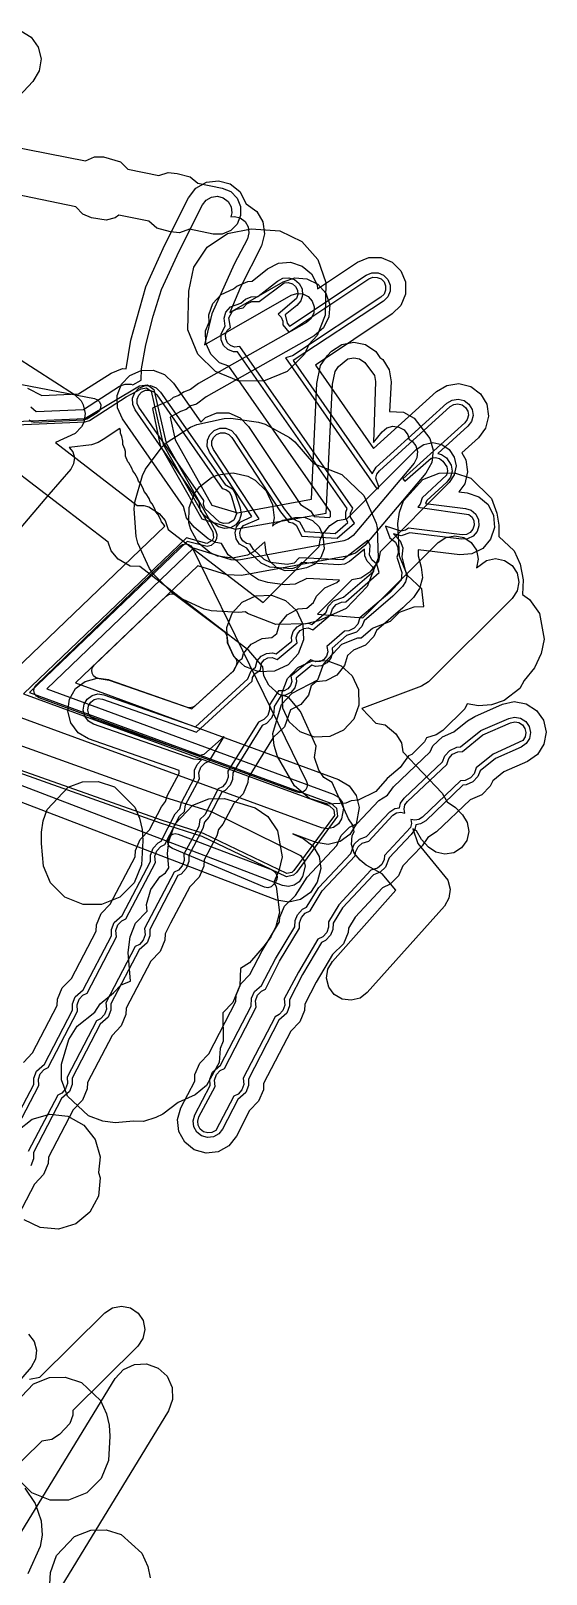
# Model space of a CAD drawing. Header units: metres. Extents: x -2677 to -840, y 169 to 1487.
# Drawn here: x -1723.5 to -1690.5, y 1201.2 to 1300.2 of the extents above; entities that cross this region are included whole.
import ezdxf

# ---------------------------------------------------------------- set-up
doc = ezdxf.new("R2010")
doc.units = ezdxf.units.M
for name, color, linetype in [('AI_GREENING_ALLOWED_ZONE', 4, 'Continuous'), ('AI_GREENING_EXCLUSIONS', 1, 'Continuous'), ('AI_GREENING_LAWN', 82, 'Continuous')]:
    doc.layers.add(name, color=color, linetype=linetype)

msp = doc.modelspace()

# ---------------------------------------------------------------- linework, layer by layer
at = {"layer": 'AI_GREENING_ALLOWED_ZONE'}
msp.add_lwpolyline([(-1719.166, 1258.613), (-1719.342, 1258.673), (-1719.484, 1258.792), (-1719.572, 1258.955), (-1719.595, 1259.139), (-1719.55, 1259.318), (-1719.442, 1259.469), (-1714.817, 1263.899), (-1714.671, 1263.997), (-1714.5, 1264.037), (-1714.326, 1264.017), (-1714.17, 1263.938), (-1711.107, 1261.629), (-1710.965, 1261.462), (-1710.909, 1261.25), (-1710.897, 1260.957), (-1710.874, 1260.863), (-1710.506, 1260.071), (-1710.45, 1259.993), (-1710.443, 1259.987), (-1710.318, 1259.805), (-1710.284, 1259.587), (-1710.347, 1259.375), (-1710.461, 1259.173), (-1710.559, 1259.049), (-1712.955, 1256.859), (-1713.107, 1256.764), (-1713.282, 1256.728), (-1713.458, 1256.756), (-1718.456, 1258.508), (-1718.503, 1258.519), (-1719.166, 1258.613)], close=True, dxfattribs=at)
at = {"layer": 'AI_GREENING_EXCLUSIONS'}
for points in [[(-1724.14, 1300.154), (-1723.476, 1299.744), (-1723.02, 1299.11), (-1722.841, 1298.351), (-1722.967, 1297.581), (-1723.378, 1296.917), (-1731.905, 1287.773)], [(-1724.879, 1292.789), (-1720.002, 1291.817), (-1719.423, 1292.078), (-1718.838, 1292.078), (-1717.746, 1291.761), (-1717.282, 1291.274), (-1715.3, 1290.879), (-1714.696, 1291.078), (-1714.114, 1291.015), (-1713.288, 1290.802), (-1712.797, 1290.38), (-1711.224, 1290.066), (-1710.683, 1289.842), (-1710.269, 1289.428), (-1710.046, 1288.887), (-1710.046, 1288.302), (-1710.27, 1287.761), (-1710.684, 1287.347), (-1711.225, 1287.124), (-1711.81, 1287.124), (-1713.331, 1287.427), (-1713.966, 1287.203), (-1714.548, 1287.266), (-1715.424, 1287.489), (-1715.934, 1287.946), (-1717.867, 1288.332), (-1718.099, 1288.16), (-1718.667, 1288.02), (-1719.618, 1288.165), (-1720.159, 1288.389), (-1720.603, 1288.877), (-1730.617, 1290.936)], [(-1723.706, 1277.239), (-1722.802, 1276.76), (-1720.434, 1276.866), (-1718.352, 1278.202), (-1717.626, 1278.487), (-1717.395, 1278.482), (-1717.079, 1280.313), (-1716.118, 1283.742), (-1714.9, 1286.42), (-1713.397, 1289.439), (-1712.919, 1290.056), (-1712.242, 1290.444), (-1711.468, 1290.542), (-1710.715, 1290.337), (-1710.098, 1289.86), (-1709.696, 1289.07), (-1709.007, 1288.576), (-1708.617, 1287.9), (-1708.515, 1287.126), (-1708.717, 1286.372), (-1710.066, 1283.709), (-1710.732, 1282.097), (-1707.315, 1284.059), (-1706.575, 1284.308), (-1705.796, 1284.255), (-1705.097, 1283.908), (-1704.584, 1283.32), (-1704.335, 1282.581), (-1704.388, 1281.802), (-1704.735, 1281.103), (-1705.323, 1280.59), (-1712.248, 1276.672), (-1712.875, 1276.219), (-1713.236, 1276.095), (-1713.539, 1275.87), (-1713.9, 1275.747), (-1714.567, 1275.375), (-1714.255, 1273.912), (-1711.885, 1269.726), (-1710.254, 1269.237), (-1705.494, 1270.116), (-1705.153, 1277.542), (-1704.917, 1278.686), (-1704.482, 1279.333), (-1704.211, 1279.603), (-1703.561, 1280.034), (-1702.796, 1280.185), (-1702.031, 1280.03), (-1701.383, 1279.595), (-1701.127, 1279.209), (-1700.93, 1279.068), (-1700.519, 1278.404), (-1700.393, 1277.634), (-1700.506, 1275.749), (-1699.6, 1275.697), (-1698.918, 1275.318), (-1697.919, 1273.999), (-1697.702, 1273.249), (-1697.788, 1272.473), (-1698.164, 1271.79), (-1702.075, 1267.143), (-1702.684, 1266.656), (-1703.242, 1266.464), (-1709.991, 1265.218), (-1710.938, 1265.272), (-1712.792, 1265.838), (-1720.632, 1258.329), (-1703.762, 1252.142), (-1703.096, 1251.736), (-1702.636, 1251.105), (-1702.453, 1250.347), (-1702.63, 1249.277), (-1703.037, 1248.611), (-1703.667, 1248.151), (-1704.426, 1247.968), (-1705.197, 1248.088), (-1706.706, 1248.642), (-1706.035, 1248.343), (-1705.412, 1247.873), (-1705.017, 1247.2), (-1704.909, 1246.427), (-1705.146, 1245.547), (-1705.562, 1244.887), (-1706.199, 1244.436), (-1706.96, 1244.264), (-1707.729, 1244.395), (-1727.422, 1251.944)], [(-1723.499, 1276.036), (-1723.147, 1275.744), (-1720.121, 1275.878), (-1717.812, 1277.36), (-1717.449, 1277.502), (-1717.059, 1277.495), (-1716.959, 1277.454), (-1716.421, 1277.74), (-1716.398, 1278.476), (-1716.12, 1280.017), (-1715.658, 1281.864), (-1715.117, 1283.565), (-1713.979, 1286.027), (-1712.502, 1288.993), (-1712.263, 1289.302), (-1711.924, 1289.495), (-1711.537, 1289.545), (-1711.161, 1289.442), (-1710.852, 1289.204), (-1710.658, 1288.865), (-1710.609, 1288.478), (-1710.678, 1288.225), (-1710.445, 1288.256), (-1710.068, 1288.154), (-1709.759, 1287.917), (-1709.564, 1287.579), (-1709.513, 1287.192), (-1709.614, 1286.815), (-1710.472, 1285.191), (-1711.898, 1281.995), (-1712.361, 1280.009), (-1706.817, 1283.192), (-1706.447, 1283.316), (-1706.058, 1283.29), (-1705.708, 1283.116), (-1705.452, 1282.822), (-1705.327, 1282.453), (-1705.354, 1282.063), (-1705.527, 1281.714), (-1705.821, 1281.457), (-1712.746, 1277.539), (-1713.259, 1277.149), (-1713.718, 1276.987), (-1714.003, 1276.756), (-1714.382, 1276.638), (-1714.587, 1276.452), (-1715.575, 1276.018), (-1715.708, 1275.927), (-1715.201, 1273.555), (-1712.536, 1268.845), (-1710.388, 1268.196), (-1704.567, 1269.227), (-1704.154, 1277.492), (-1703.995, 1278.3), (-1703.777, 1278.624), (-1703.181, 1279.109), (-1702.798, 1279.185), (-1702.416, 1279.107), (-1702.092, 1278.89), (-1701.455, 1278.053), (-1701.392, 1277.668), (-1701.526, 1273.751), (-1700.974, 1274.439), (-1700.668, 1274.682), (-1700.293, 1274.789), (-1699.905, 1274.745), (-1699.564, 1274.556), (-1699.322, 1274.25), (-1699.234, 1273.944), (-1699.05, 1273.843), (-1698.807, 1273.538), (-1698.698, 1273.163), (-1698.741, 1272.776), (-1698.929, 1272.434), (-1702.84, 1267.787), (-1703.145, 1267.543), (-1703.424, 1267.448), (-1710.172, 1266.202), (-1710.646, 1266.229), (-1713.061, 1266.966), (-1722.482, 1257.942), (-1704.107, 1251.204), (-1703.774, 1251), (-1703.544, 1250.685), (-1703.452, 1250.306), (-1703.569, 1249.622), (-1703.772, 1249.289), (-1704.088, 1249.059), (-1704.467, 1248.967), (-1704.852, 1249.027), (-1725.231, 1256.5)], [(-1723.969, 1233.991), (-1723.383, 1234.603), (-1721.803, 1237.632), (-1721.784, 1238.038), (-1721.482, 1238.761), (-1720.896, 1239.373), (-1719.316, 1242.401), (-1719.296, 1242.808), (-1718.994, 1243.53), (-1718.408, 1244.142), (-1716.815, 1247.172), (-1716.796, 1247.57), (-1716.494, 1248.292), (-1715.898, 1248.913), (-1715.121, 1250.388), (-1714.854, 1250.718), (-1714.733, 1251.125), (-1713.994, 1252.527), (-1713.994, 1252.706), (-1719.802, 1254.741), (-1720.474, 1255.138), (-1720.943, 1255.761), (-1721.137, 1256.517), (-1721.028, 1257.29), (-1720.631, 1257.962), (-1720.007, 1258.431), (-1719.252, 1258.625), (-1718.479, 1258.516), (-1713.176, 1256.657), (-1710.5, 1259.103), (-1710.132, 1259.759), (-1709.955, 1259.897), (-1709.859, 1260.212), (-1709.363, 1260.815), (-1708.674, 1261.182), (-1708.051, 1261.242), (-1707.732, 1261.504), (-1707.549, 1262.102), (-1707.053, 1262.705), (-1706.364, 1263.072), (-1705.795, 1263.127), (-1705.366, 1263.496), (-1705.181, 1263.889), (-1704.641, 1264.429), (-1703.889, 1264.764), (-1703.715, 1264.914), (-1705.804, 1265.026), (-1706.56, 1264.659), (-1707.235, 1264.63), (-1708.306, 1264.766), (-1708.902, 1264.938), (-1709.416, 1265.285), (-1710.246, 1266.121), (-1710.85, 1266.553), (-1711.271, 1267.269), (-1711.632, 1267.33), (-1712.119, 1267.564), (-1713.025, 1268.315), (-1713.509, 1268.928), (-1713.714, 1269.651), (-1717.629, 1275.265), (-1717.945, 1275.978), (-1717.963, 1276.758), (-1717.681, 1277.486), (-1717.143, 1278.051), (-1716.429, 1278.366), (-1715.649, 1278.385), (-1714.921, 1278.103), (-1714.356, 1277.564), (-1712.6, 1275.065), (-1712.301, 1275.359), (-1711.578, 1275.652), (-1710.798, 1275.646), (-1710.079, 1275.342), (-1709.532, 1274.785), (-1706.201, 1269.78), (-1705.572, 1269.368), (-1705.323, 1269.003), (-1704.351, 1268.942), (-1704.28, 1269), (-1704.286, 1269.299), (-1710.813, 1278.64), (-1711.396, 1278.868), (-1711.959, 1279.408), (-1712.273, 1280.123), (-1712.289, 1280.903), (-1712.066, 1281.475), (-1712.088, 1281.934), (-1711.825, 1282.669), (-1711.301, 1283.247), (-1710.497, 1283.605), (-1710.301, 1283.775), (-1709.579, 1284.077), (-1709.312, 1284.097), (-1708.314, 1284.889), (-1707.62, 1285.245), (-1706.842, 1285.309), (-1706.099, 1285.07), (-1705.504, 1284.565), (-1705.148, 1283.871), (-1705.126, 1283.604), (-1702.543, 1285.324), (-1701.822, 1285.621), (-1701.042, 1285.62), (-1700.321, 1285.32), (-1699.77, 1284.767), (-1699.473, 1284.046), (-1699.474, 1283.265), (-1699.774, 1282.545), (-1700.327, 1281.994), (-1705.25, 1278.716), (-1701.522, 1273.359), (-1697.49, 1277.013), (-1696.821, 1277.415), (-1696.049, 1277.529), (-1695.292, 1277.34), (-1694.665, 1276.875), (-1694.264, 1276.206), (-1694.149, 1275.434), (-1694.339, 1274.677), (-1694.803, 1274.05), (-1695.874, 1273.079), (-1695.606, 1272.633), (-1695.491, 1271.861), (-1695.68, 1271.104), (-1696.064, 1270.585), (-1695.518, 1270.518), (-1694.776, 1270.274), (-1694.185, 1269.765), (-1693.833, 1269.069), (-1693.774, 1268.291), (-1694.018, 1267.549), (-1694.527, 1266.958), (-1695.224, 1266.606), (-1696.002, 1266.547), (-1698.667, 1266.872), (-1698.667, 1266.48), (-1698.465, 1265.763), (-1698.396, 1265.069), (-1698.569, 1264.394), (-1698.963, 1263.819), (-1699.637, 1263.143), (-1701.326, 1261.692), (-1701.511, 1261.299), (-1702.051, 1260.759), (-1702.803, 1260.424), (-1703.192, 1260.09), (-1703.391, 1259.438), (-1703.887, 1258.835), (-1704.576, 1258.468), (-1705.199, 1258.408), (-1705.518, 1258.146), (-1705.701, 1257.548), (-1706.197, 1256.945), (-1706.85, 1256.597), (-1707.235, 1255.52), (-1707.961, 1254.825), (-1709.574, 1252.251), (-1709.593, 1251.939), (-1709.895, 1251.216), (-1710.491, 1250.596), (-1711.194, 1249.261), (-1711.461, 1248.931), (-1711.582, 1248.524), (-1712.395, 1246.982), (-1712.414, 1246.584), (-1712.716, 1245.861), (-1713.312, 1245.241), (-1714.539, 1242.911), (-1714.895, 1242.228), (-1714.915, 1241.821), (-1715.217, 1241.099), (-1715.803, 1240.487), (-1717.383, 1237.459), (-1717.402, 1237.052), (-1717.704, 1236.33), (-1718.29, 1235.718), (-1719.87, 1232.689), (-1719.89, 1232.283), (-1720.192, 1231.561), (-1720.778, 1230.949), (-1722.357, 1227.92), (-1722.377, 1227.514), (-1722.679, 1226.792), (-1723.265, 1226.18), (-1724.845, 1223.151)], [(-1725.114, 1229.113), (-1723.31, 1232.578), (-1723.311, 1232.974), (-1723.14, 1233.432), (-1722.627, 1233.882), (-1720.823, 1237.347), (-1720.823, 1237.743), (-1720.652, 1238.202), (-1720.139, 1238.651), (-1718.336, 1242.116), (-1718.336, 1242.512), (-1718.165, 1242.971), (-1717.652, 1243.42), (-1715.835, 1246.884), (-1715.835, 1247.275), (-1715.664, 1247.733), (-1715.341, 1248.083), (-1715.147, 1248.184), (-1714.236, 1249.922), (-1713.955, 1250.245), (-1713.848, 1250.659), (-1713.014, 1252.239), (-1712.995, 1252.727), (-1712.843, 1253.088), (-1712.557, 1253.401), (-1713.04, 1253.431), (-1719.471, 1255.684), (-1719.807, 1255.883), (-1720.042, 1256.195), (-1720.139, 1256.573), (-1720.084, 1256.959), (-1719.886, 1257.295), (-1719.574, 1257.529), (-1719.196, 1257.627), (-1718.81, 1257.572), (-1712.942, 1255.516), (-1709.586, 1258.584), (-1709.372, 1259.108), (-1709.088, 1259.331), (-1708.978, 1259.74), (-1708.73, 1260.041), (-1708.385, 1260.224), (-1707.997, 1260.262), (-1707.759, 1260.189), (-1706.758, 1261.009), (-1706.782, 1261.256), (-1706.668, 1261.63), (-1706.42, 1261.931), (-1706.075, 1262.114), (-1705.687, 1262.152), (-1705.472, 1262.086), (-1704.561, 1262.867), (-1704.405, 1263.25), (-1704.082, 1263.6), (-1703.442, 1263.824), (-1701.51, 1265.507), (-1701.581, 1265.76), (-1701.937, 1266.131), (-1702.088, 1266.492), (-1702.108, 1266.899), (-1703.066, 1266.12), (-1703.392, 1265.944), (-1703.76, 1265.898), (-1706.153, 1266.05), (-1706.459, 1265.763), (-1706.772, 1265.637), (-1708.18, 1265.758), (-1708.735, 1266.018), (-1709.432, 1266.666), (-1709.652, 1266.975), (-1710.121, 1267.237), (-1710.327, 1267.568), (-1710.39, 1267.953), (-1710.302, 1268.333), (-1710.075, 1268.651), (-1709.329, 1269.013), (-1712.039, 1273.138), (-1712.185, 1273.5), (-1712.182, 1273.89), (-1712.03, 1274.249), (-1711.752, 1274.523), (-1711.391, 1274.669), (-1711.001, 1274.666), (-1710.641, 1274.514), (-1710.367, 1274.236), (-1707.249, 1269.489), (-1706.78, 1268.902), (-1706.272, 1268.654), (-1705.927, 1268.04), (-1703.987, 1267.916), (-1703.174, 1268.61), (-1703.296, 1268.888), (-1703.304, 1269.278), (-1703.214, 1269.51), (-1710.245, 1279.574), (-1710.495, 1279.569), (-1710.858, 1279.711), (-1711.14, 1279.981), (-1711.296, 1280.338), (-1711.304, 1280.728), (-1711.037, 1281.223), (-1711.106, 1281.728), (-1710.997, 1282.102), (-1710.705, 1282.443), (-1710.029, 1282.685), (-1709.742, 1282.946), (-1709.381, 1283.097), (-1708.938, 1283.117), (-1707.693, 1284.105), (-1707.345, 1284.284), (-1706.957, 1284.315), (-1706.585, 1284.196), (-1706.288, 1283.944), (-1706.109, 1283.597), (-1706.077, 1283.208), (-1706.197, 1282.836), (-1706.449, 1282.539), (-1707.191, 1281.95), (-1707.054, 1281.402), (-1706.904, 1281.219), (-1701.989, 1284.491), (-1701.629, 1284.64), (-1701.238, 1284.639), (-1700.878, 1284.489), (-1700.603, 1284.213), (-1700.454, 1283.852), (-1700.455, 1283.462), (-1700.604, 1283.102), (-1700.881, 1282.826), (-1706.668, 1279.004), (-1701.616, 1271.743), (-1701.349, 1272.165), (-1696.818, 1276.273), (-1696.484, 1276.473), (-1696.098, 1276.53), (-1695.719, 1276.436), (-1695.406, 1276.203), (-1695.205, 1275.869), (-1695.148, 1275.483), (-1695.243, 1275.104), (-1695.475, 1274.791), (-1697.4, 1273.046), (-1697.17, 1272.989), (-1696.856, 1272.757), (-1696.547, 1272.295), (-1696.49, 1271.909), (-1696.584, 1271.531), (-1696.816, 1271.217), (-1698.117, 1270.037), (-1698.189, 1269.836), (-1695.639, 1269.525), (-1695.268, 1269.403), (-1694.972, 1269.149), (-1694.796, 1268.801), (-1694.767, 1268.412), (-1694.889, 1268.041), (-1695.143, 1267.745), (-1695.492, 1267.569), (-1695.881, 1267.54), (-1699.208, 1267.946), (-1699.744, 1267.767), (-1700.239, 1267.889), (-1699.818, 1267.444), (-1699.647, 1266.985), (-1699.701, 1266.412), (-1699.393, 1265.145), (-1699.479, 1264.807), (-1699.677, 1264.519), (-1700.289, 1263.901), (-1702.131, 1262.321), (-1702.286, 1261.938), (-1702.61, 1261.588), (-1703.25, 1261.364), (-1704.185, 1260.556), (-1704.158, 1260.284), (-1704.272, 1259.91), (-1704.52, 1259.609), (-1704.865, 1259.426), (-1705.253, 1259.388), (-1705.491, 1259.461), (-1706.492, 1258.641), (-1706.468, 1258.394), (-1706.582, 1258.02), (-1706.83, 1257.719), (-1707.175, 1257.536), (-1707.46, 1257.508), (-1707.893, 1256.824), (-1707.913, 1256.441), (-1708.064, 1256.079), (-1708.388, 1255.73), (-1708.665, 1255.593), (-1710.554, 1252.57), (-1710.573, 1252.137), (-1710.724, 1251.775), (-1711.048, 1251.426), (-1711.242, 1251.324), (-1712.079, 1249.727), (-1712.36, 1249.405), (-1712.467, 1248.99), (-1713.375, 1247.269), (-1713.375, 1246.879), (-1713.545, 1246.42), (-1713.869, 1246.071), (-1714.063, 1245.969), (-1715.876, 1242.513), (-1715.875, 1242.117), (-1716.046, 1241.658), (-1716.559, 1241.209), (-1718.363, 1237.744), (-1718.363, 1237.347), (-1718.533, 1236.889), (-1719.047, 1236.44), (-1720.85, 1232.975), (-1720.85, 1232.578), (-1721.021, 1232.12), (-1721.534, 1231.671), (-1723.338, 1228.205), (-1723.337, 1227.809), (-1723.508, 1227.351)], [(-1724.871, 1228.895), (-1722.985, 1232.513), (-1723.016, 1232.915), (-1722.891, 1233.265), (-1722.648, 1233.533), (-1722.383, 1233.664), (-1720.498, 1237.282), (-1720.529, 1237.684), (-1720.404, 1238.034), (-1720.161, 1238.302), (-1719.896, 1238.434), (-1718.011, 1242.051), (-1718.042, 1242.453), (-1717.916, 1242.803), (-1717.674, 1243.072), (-1717.409, 1243.203), (-1715.511, 1246.817), (-1715.541, 1247.215), (-1715.416, 1247.565), (-1715.173, 1247.834), (-1714.904, 1247.967), (-1713.971, 1249.782), (-1713.642, 1250.08), (-1713.583, 1250.519), (-1712.69, 1252.172), (-1712.72, 1252.57), (-1712.595, 1252.92), (-1712.352, 1253.189), (-1712.051, 1253.335), (-1711.105, 1254.892), (-1712.406, 1253.744), (-1712.67, 1253.675), (-1712.941, 1253.714), (-1719.372, 1255.968), (-1719.607, 1256.106), (-1719.771, 1256.325), (-1719.839, 1256.589), (-1719.801, 1256.86), (-1719.662, 1257.095), (-1719.444, 1257.259), (-1719.179, 1257.327), (-1718.909, 1257.289), (-1712.872, 1255.173), (-1709.307, 1258.432), (-1709.278, 1258.675), (-1709.145, 1258.913), (-1708.776, 1259.16), (-1708.713, 1259.598), (-1708.54, 1259.809), (-1708.299, 1259.937), (-1708.027, 1259.964), (-1707.712, 1259.84), (-1706.424, 1260.894), (-1706.483, 1261.227), (-1706.403, 1261.488), (-1706.23, 1261.699), (-1705.989, 1261.827), (-1705.717, 1261.854), (-1705.415, 1261.74), (-1704.282, 1262.687), (-1704.157, 1263.083), (-1703.914, 1263.351), (-1703.582, 1263.51), (-1703.298, 1263.53), (-1701.174, 1265.421), (-1701.311, 1265.954), (-1701.635, 1266.219), (-1701.794, 1266.552), (-1701.747, 1267.137), (-1701.897, 1267.458), (-1703.484, 1266.229), (-1706.289, 1266.359), (-1706.616, 1266.018), (-1707.071, 1265.92), (-1708.142, 1266.056), (-1708.531, 1266.237), (-1709.228, 1266.885), (-1709.441, 1267.228), (-1709.68, 1267.283), (-1709.902, 1267.442), (-1710.046, 1267.674), (-1710.091, 1267.944), (-1710.029, 1268.21), (-1709.87, 1268.432), (-1708.864, 1268.852), (-1711.788, 1273.303), (-1711.891, 1273.556), (-1711.889, 1273.829), (-1711.782, 1274.081), (-1711.588, 1274.272), (-1711.334, 1274.375), (-1711.061, 1274.373), (-1710.81, 1274.266), (-1710.618, 1274.072), (-1707.492, 1269.313), (-1706.95, 1268.635), (-1706.71, 1268.589), (-1706.482, 1268.44), (-1706.131, 1267.752), (-1703.86, 1267.608), (-1702.752, 1268.567), (-1703.003, 1268.953), (-1703.009, 1269.226), (-1702.862, 1269.53), (-1710.106, 1279.898), (-1710.442, 1279.864), (-1710.697, 1279.964), (-1710.894, 1280.153), (-1711.003, 1280.403), (-1711.009, 1280.676), (-1710.91, 1280.93), (-1710.706, 1281.138), (-1710.802, 1281.743), (-1710.56, 1282.176), (-1710.32, 1282.308), (-1709.881, 1282.398), (-1709.654, 1282.644), (-1709.322, 1282.803), (-1708.851, 1282.803), (-1707.263, 1283.995), (-1706.991, 1284.017), (-1706.731, 1283.934), (-1706.523, 1283.757), (-1706.398, 1283.514), (-1706.376, 1283.242), (-1706.459, 1282.982), (-1707.631, 1281.984), (-1707.445, 1281.79), (-1707.346, 1281.535), (-1707.351, 1281.291), (-1706.963, 1280.819), (-1701.823, 1284.241), (-1701.57, 1284.346), (-1701.297, 1284.345), (-1701.045, 1284.24), (-1700.852, 1284.047), (-1700.748, 1283.794), (-1700.749, 1283.521), (-1700.854, 1283.269), (-1701.047, 1283.076), (-1706.714, 1279.303), (-1707.163, 1279.19), (-1701.313, 1270.782), (-1701.21, 1270.81), (-1701.19, 1270.905), (-1701.377, 1271.458), (-1701.311, 1271.723), (-1701.148, 1271.943), (-1696.617, 1276.05), (-1696.383, 1276.191), (-1696.112, 1276.231), (-1695.847, 1276.164), (-1695.628, 1276.002), (-1695.488, 1275.767), (-1695.447, 1275.497), (-1695.514, 1275.232), (-1695.677, 1275.013), (-1699.644, 1271.416), (-1699.518, 1271.277), (-1697.833, 1272.742), (-1697.563, 1272.783), (-1697.297, 1272.717), (-1697.078, 1272.555), (-1696.83, 1272.194), (-1696.789, 1271.924), (-1696.855, 1271.659), (-1698.403, 1270.209), (-1698.528, 1269.788), (-1698.694, 1269.596), (-1695.416, 1269.142), (-1695.208, 1268.964), (-1695.085, 1268.72), (-1695.065, 1268.448), (-1695.15, 1268.189), (-1695.328, 1267.981), (-1695.572, 1267.858), (-1695.844, 1267.838), (-1699.274, 1268.256), (-1699.477, 1268.12), (-1699.745, 1268.067), (-1700.758, 1268.384), (-1700.484, 1267.638), (-1700.121, 1267.356), (-1699.961, 1267.023), (-1699.942, 1266.649), (-1700.025, 1266.399), (-1699.716, 1265.41), (-1699.753, 1264.931), (-1700.484, 1264.129), (-1702.41, 1262.501), (-1702.535, 1262.105), (-1702.778, 1261.837), (-1703.11, 1261.677), (-1703.393, 1261.658), (-1704.523, 1260.66), (-1704.457, 1260.313), (-1704.537, 1260.052), (-1704.71, 1259.841), (-1704.951, 1259.713), (-1705.223, 1259.686), (-1705.538, 1259.81), (-1706.826, 1258.756), (-1706.767, 1258.423), (-1706.847, 1258.162), (-1707.02, 1257.951), (-1707.261, 1257.823), (-1707.616, 1257.822), (-1708.199, 1256.929), (-1708.188, 1256.597), (-1708.313, 1256.247), (-1708.556, 1255.979), (-1708.895, 1255.818), (-1710.866, 1252.662), (-1710.848, 1252.293), (-1710.973, 1251.943), (-1711.216, 1251.675), (-1711.485, 1251.542), (-1712.344, 1249.867), (-1712.673, 1249.569), (-1712.732, 1249.13), (-1713.699, 1247.337), (-1713.669, 1246.938), (-1713.794, 1246.588), (-1714.037, 1246.319), (-1714.306, 1246.187), (-1716.201, 1242.578), (-1716.169, 1242.176), (-1716.295, 1241.826), (-1716.538, 1241.557), (-1716.802, 1241.426), (-1718.688, 1237.809), (-1718.657, 1237.407), (-1718.782, 1237.057), (-1719.025, 1236.788), (-1719.29, 1236.657), (-1721.175, 1233.04), (-1721.144, 1232.638), (-1721.27, 1232.288), (-1721.512, 1232.019), (-1721.777, 1231.888), (-1723.663, 1228.27)], [(-1727.023, 1280.889), (-1720.695, 1276.828), (-1720.273, 1276.421), (-1720.133, 1276.173), (-1720.005, 1275.602), (-1720.106, 1275.025), (-1720.243, 1274.755), (-1720.649, 1274.334), (-1721.919, 1273.741), (-1716.686, 1269.713), (-1716.25, 1269.71), (-1715.933, 1269.62), (-1715.261, 1269.198), (-1714.876, 1268.757), (-1714.691, 1268.177), (-1708.603, 1263.49), (-1705.014, 1267.081), (-1704.955, 1267.513), (-1704.825, 1267.816), (-1704.32, 1268.427), (-1703.834, 1268.752), (-1703.234, 1268.862), (-1698.792, 1273.305), (-1698.305, 1273.63), (-1697.731, 1273.745), (-1697.157, 1273.63), (-1696.67, 1273.305), (-1696.345, 1272.819), (-1696.231, 1272.245), (-1696.345, 1271.671), (-1696.67, 1271.184), (-1701.106, 1266.747), (-1701.213, 1266.139), (-1701.757, 1265.433), (-1702.334, 1265.058), (-1702.909, 1264.943), (-1705.115, 1262.736), (-1702.203, 1262.505), (-1697.376, 1267.333), (-1696.889, 1267.659), (-1696.315, 1267.773), (-1695.741, 1267.659), (-1695.255, 1267.334), (-1694.929, 1266.847), (-1694.815, 1266.273), (-1694.929, 1265.702), (-1694.277, 1266.19), (-1693.703, 1266.303), (-1693.129, 1266.188), (-1692.643, 1265.862), (-1692.319, 1265.375), (-1692.205, 1264.8), (-1692.321, 1264.227), (-1692.647, 1263.741), (-1698.006, 1258.403), (-1698.456, 1258.115), (-1702.273, 1256.693), (-1701.388, 1255.756), (-1700.784, 1255.631), (-1700.094, 1255.067), (-1699.735, 1254.48), (-1699.637, 1253.901), (-1697.132, 1251.248), (-1696.811, 1250.695), (-1696.278, 1250.344), (-1695.826, 1249.865), (-1695.515, 1249.369), (-1695.418, 1248.792), (-1695.548, 1248.222), (-1695.887, 1247.745), (-1696.383, 1247.433), (-1696.96, 1247.336), (-1697.531, 1247.466), (-1698.008, 1247.805), (-1698.459, 1248.284), (-1698.78, 1248.836), (-1699.015, 1248.976), (-1698.692, 1248.021), (-1696.754, 1245.667), (-1696.607, 1245.1), (-1696.688, 1244.521), (-1696.985, 1244.016), (-1701.926, 1238.471), (-1702.393, 1238.119), (-1702.96, 1237.972), (-1703.54, 1238.053), (-1704.044, 1238.35), (-1704.397, 1238.817), (-1704.544, 1239.383), (-1704.463, 1239.963), (-1704.166, 1240.468), (-1700.093, 1245.037), (-1700.978, 1246.078), (-1701.991, 1246.635), (-1702.388, 1246.955), (-1702.763, 1247.404), (-1702.938, 1247.963), (-1702.885, 1248.544), (-1702.763, 1248.779), (-1702.86, 1249.21), (-1703.137, 1249.603), (-1704.176, 1251.942), (-1704.704, 1252.261), (-1705.042, 1252.739), (-1705.302, 1253.544), (-1705.211, 1254.273), (-1706.201, 1256.503), (-1706.983, 1257.424), (-1707.58, 1257.58), (-1708.239, 1258.18), (-1708.566, 1258.785), (-1708.633, 1259.368), (-1709.515, 1260.406), (-1716.514, 1265.794), (-1717.13, 1265.822), (-1717.9, 1266.271), (-1718.347, 1266.794), (-1718.535, 1267.35), (-1724.772, 1272.151)], [(-1761.246, 1273.29), (-1720.021, 1275.082), (-1719.743, 1275.17), (-1717.38, 1276.687), (-1716.433, 1277.203), (-1716.072, 1277.249), (-1715.776, 1277.039), (-1715.012, 1273.626), (-1711.832, 1268.016), (-1711.786, 1267.632), (-1711.877, 1267.457), (-1712.216, 1267.272), (-1713.524, 1267.63), (-1723.962, 1257.633), (-1704.342, 1250.438), (-1704.069, 1250.197), (-1704.032, 1249.835), (-1706.635, 1246.294), (-1706.76, 1246.176), (-1707.09, 1246.096), (-1712.434, 1248.662), (-1715.122, 1249.528), (-1724.182, 1252.742)], [(-1761.241, 1273.49), (-1720.037, 1275.282), (-1716.528, 1277.379), (-1716.024, 1277.443), (-1715.609, 1277.149), (-1714.822, 1273.698), (-1711.658, 1268.115), (-1711.572, 1267.852), (-1711.594, 1267.577), (-1711.72, 1267.332), (-1711.932, 1267.154), (-1712.196, 1267.073), (-1713.47, 1267.405), (-1723.592, 1257.71), (-1704.273, 1250.625), (-1703.892, 1250.288), (-1703.839, 1249.782), (-1706.475, 1246.174), (-1706.65, 1246.009), (-1707.111, 1245.897), (-1712.509, 1248.476), (-1715.189, 1249.339), (-1724.243, 1252.552)], [(-1725.578, 1258.161), (-1714.914, 1268.376), (-1714.992, 1268.514), (-1715.117, 1268.66), (-1715.176, 1268.84), (-1715.36, 1269.164), (-1715.487, 1269.313), (-1715.547, 1269.496), (-1715.727, 1269.814), (-1715.856, 1269.965), (-1715.918, 1270.152), (-1716.094, 1270.464), (-1716.226, 1270.618), (-1716.289, 1270.808), (-1716.462, 1271.113), (-1716.596, 1271.27), (-1716.66, 1271.464), (-1716.829, 1271.763), (-1716.966, 1271.923), (-1717.025, 1272.108), (-1717.22, 1272.454), (-1717.283, 1272.518), (-1717.434, 1272.88), (-1717.438, 1273.174), (-1717.475, 1273.331), (-1717.594, 1273.612), (-1717.597, 1273.847), (-1717.665, 1274.135), (-1717.754, 1274.345), (-1717.757, 1274.52), (-1717.786, 1274.644), (-1718.868, 1273.952), (-1719.174, 1273.754), (-1719.599, 1273.602), (-1721.038, 1273.435), (-1720.816, 1273.155), (-1720.709, 1272.779), (-1720.754, 1272.392), (-1720.944, 1272.051), (-1722.343, 1270.412), (-1722.359, 1270.388), (-1728.649, 1262.994)], [(-1727.62, 1255.554), (-1714.871, 1250.976), (-1711.941, 1250.079), (-1706.218, 1247.269), (-1705.993, 1246.95), (-1705.906, 1246.57), (-1706.08, 1245.905), (-1706.288, 1245.575), (-1706.606, 1245.35), (-1706.987, 1245.263), (-1707.371, 1245.329), (-1727.653, 1253.104)], [(-1724.322, 1229.617), (-1723.405, 1230.344), (-1722.28, 1230.666), (-1721.117, 1230.532), (-1720.094, 1229.964), (-1719.366, 1229.047), (-1719.044, 1227.922), (-1719.159, 1226.926), (-1719.05, 1226.574), (-1719.159, 1225.408), (-1719.706, 1224.373), (-1720.608, 1223.627), (-1721.726, 1223.282), (-1722.892, 1223.391), (-1723.926, 1223.88)], [(-1723.588, 1213.677), (-1722.925, 1213.789), (-1718.748, 1217.923), (-1718.26, 1218.245), (-1717.685, 1218.357), (-1717.112, 1218.239), (-1716.627, 1217.912), (-1716.304, 1217.424), (-1716.193, 1216.849), (-1716.31, 1216.275), (-1716.638, 1215.791), (-1720.813, 1211.658), (-1720.801, 1211.37), (-1721.003, 1210.82), (-1721.654, 1210.113), (-1722.143, 1209.79), (-1722.796, 1209.695), (-1727.373, 1205.235)], [(-1723.641, 1216.555), (-1723.281, 1216.093), (-1723.125, 1215.529), (-1723.197, 1214.948), (-1723.485, 1214.439), (-1727.754, 1209.491)], [(-1734.132, 1187.478), (-1718.091, 1213.718), (-1717.562, 1214.292), (-1716.854, 1214.62), (-1716.074, 1214.651), (-1715.342, 1214.382), (-1714.768, 1213.853), (-1714.441, 1213.144), (-1714.409, 1212.365), (-1714.678, 1211.632), (-1730.69, 1185.438)], [(-1723.894, 1206.68), (-1723.223, 1205.705), (-1722.846, 1204.576), (-1722.779, 1203.671), (-1722.898, 1202.941), (-1723.692, 1201.192)], [(-1722.309, 1200.126), (-1722.238, 1201.259), (-1721.849, 1202.357), (-1720.689, 1203.579), (-1719.659, 1203.986), (-1718.665, 1204.013), (-1717.716, 1203.713), (-1716.391, 1202.502), (-1716.005, 1201.646), (-1715.85, 1200.927)]]:
    msp.add_lwpolyline(points, dxfattribs=at)
for points in [[(-1704.586, 1284.004), (-1704.627, 1281.915), (-1705.146, 1280.619), (-1705.674, 1280.032), (-1705.942, 1279.419), (-1707.07, 1278.307), (-1708.573, 1277.69), (-1710.215, 1277.702), (-1711.659, 1278.307), (-1712.787, 1279.419), (-1713.436, 1280.97), (-1713.363, 1283.461), (-1713.058, 1284.992), (-1712.191, 1286.29), (-1710.894, 1287.157), (-1709.363, 1287.461), (-1707.536, 1287.328), (-1706.132, 1286.646), (-1705.096, 1285.479), (-1704.586, 1284.004)], [(-1710.361, 1268.478), (-1710.699, 1268.285), (-1711.086, 1268.235), (-1711.463, 1268.337), (-1712.377, 1269.077), (-1712.619, 1269.383), (-1712.704, 1269.942), (-1716.811, 1275.84), (-1716.969, 1276.196), (-1716.978, 1276.586), (-1716.837, 1276.95), (-1716.568, 1277.233), (-1716.211, 1277.39), (-1715.821, 1277.4), (-1715.457, 1277.259), (-1715.175, 1276.989), (-1711.047, 1271.062), (-1710.56, 1270.775), (-1710.366, 1270.436), (-1710.069, 1269.551), (-1710.02, 1269.164), (-1710.122, 1268.787), (-1710.361, 1268.478)], [(-1711.15, 1268.545), (-1711.403, 1268.649), (-1712.352, 1269.519), (-1712.426, 1269.782), (-1712.398, 1270.025), (-1716.565, 1276.012), (-1716.676, 1276.262), (-1716.682, 1276.535), (-1716.584, 1276.79), (-1716.395, 1276.987), (-1716.145, 1277.098), (-1715.872, 1277.104), (-1715.618, 1277.006), (-1715.42, 1276.817), (-1711.238, 1270.809), (-1711.002, 1270.745), (-1710.786, 1270.578), (-1710.651, 1270.341), (-1710.319, 1269.184), (-1710.484, 1268.779), (-1710.795, 1268.569), (-1711.15, 1268.545)], [(-1715.079, 1273.467), (-1714.753, 1273.772), (-1713.26, 1274.737), (-1712.848, 1274.909), (-1711.112, 1275.29), (-1710.665, 1275.307), (-1708.905, 1275.057), (-1708.482, 1274.917), (-1706.92, 1274.067), (-1706.572, 1273.787), (-1705.38, 1272.398), (-1703.565, 1271.702), (-1702.149, 1270.359), (-1701.356, 1268.577), (-1701.289, 1268.285), (-1701.238, 1266.335), (-1701.937, 1264.513), (-1703.279, 1263.098), (-1705.061, 1262.304), (-1705.84, 1262.128), (-1707.79, 1262.076), (-1709.612, 1262.775), (-1709.739, 1262.896), (-1710.173, 1262.846), (-1711.947, 1262.963), (-1712.38, 1263.071), (-1714.001, 1263.801), (-1714.369, 1264.054), (-1715.632, 1265.305), (-1715.888, 1265.671), (-1716.633, 1267.284), (-1716.745, 1267.716), (-1716.879, 1269.489), (-1716.833, 1269.933), (-1716.338, 1271.641), (-1716.14, 1272.04), (-1715.079, 1273.467)], [(-1709.582, 1271.594), (-1709.113, 1271.339), (-1708.416, 1270.657), (-1708.001, 1269.773), (-1707.906, 1268.913), (-1707.998, 1268.393), (-1707.876, 1268.521), (-1707.342, 1268.76), (-1706.563, 1268.936), (-1705.978, 1268.951), (-1705.432, 1268.742), (-1705.007, 1268.339), (-1704.769, 1267.804), (-1704.687, 1266.927), (-1704.897, 1266.38), (-1705.3, 1265.956), (-1705.834, 1265.717), (-1706.613, 1265.541), (-1707.198, 1265.526), (-1707.744, 1265.735), (-1708.169, 1266.138), (-1708.407, 1266.673), (-1708.485, 1267.387), (-1709.215, 1266.73), (-1709.613, 1266.528), (-1710.567, 1266.324), (-1711.533, 1266.467), (-1712.019, 1266.686), (-1712.766, 1267.314), (-1713.246, 1268.164), (-1713.358, 1268.596), (-1713.352, 1269.572), (-1713.005, 1270.484), (-1712.687, 1270.912), (-1711.913, 1271.506), (-1711.501, 1271.678), (-1710.534, 1271.81), (-1709.582, 1271.594)], [(-1699.855, 1262.866), (-1698.924, 1263.216), (-1698.309, 1263.233), (-1698.426, 1264.356), (-1699.342, 1265.227), (-1699.857, 1266.459), (-1699.972, 1268.549), (-1699.855, 1269.276), (-1699.594, 1270), (-1698.356, 1271.373), (-1697.326, 1271.78), (-1696.332, 1271.807), (-1695.282, 1271.455), (-1693.972, 1270.15), (-1693.611, 1269.221), (-1693.49, 1268.451), (-1693.492, 1267.724), (-1692.51, 1266.794), (-1692.124, 1265.938), (-1691.942, 1264.949), (-1691.975, 1263.991), (-1691.534, 1263.688), (-1690.892, 1262.785), (-1690.584, 1261.129), (-1690.776, 1260.21), (-1691.211, 1259.302), (-1691.864, 1258.482), (-1692.152, 1257.979), (-1693.148, 1257.192), (-1693.963, 1256.919), (-1694.79, 1256.862), (-1695.515, 1256.989), (-1695.668, 1256.663), (-1697.079, 1255.275), (-1697.502, 1255.007), (-1698.131, 1254.818), (-1698.257, 1254.558), (-1699.067, 1253.748), (-1699.275, 1253.644), (-1699.816, 1252.914), (-1700.652, 1252.192), (-1701.38, 1251.369), (-1702.515, 1250.802), (-1702.97, 1250.761), (-1703.293, 1250.619), (-1704.465, 1250.542), (-1705.631, 1250.918), (-1706.589, 1251.726), (-1707.674, 1253.612), (-1707.893, 1254.315), (-1707.981, 1255.08), (-1707.42, 1256.955), (-1706.742, 1257.683), (-1705.091, 1258.538), (-1704.714, 1259.584), (-1703.554, 1260.806), (-1702.524, 1261.213), (-1702.322, 1261.219), (-1701.585, 1261.836), (-1700.444, 1262.293), (-1699.855, 1262.866)], [(-1706.014, 1261.102), (-1706.355, 1260.185), (-1707.002, 1259.486), (-1707.884, 1259.077), (-1708.87, 1259.038), (-1709.787, 1259.379), (-1710.486, 1260.026), (-1710.895, 1260.908), (-1710.934, 1261.894), (-1710.593, 1262.811), (-1709.946, 1263.51), (-1709.064, 1263.919), (-1708.078, 1263.958), (-1707.161, 1263.617), (-1706.462, 1262.97), (-1706.053, 1262.088), (-1706.014, 1261.102)], [(-1702.458, 1256.913), (-1702.799, 1255.996), (-1703.446, 1255.297), (-1704.328, 1254.888), (-1705.314, 1254.849), (-1706.231, 1255.19), (-1706.93, 1255.837), (-1707.339, 1256.719), (-1707.378, 1257.705), (-1707.037, 1258.622), (-1706.39, 1259.321), (-1705.508, 1259.73), (-1704.522, 1259.769), (-1703.605, 1259.428), (-1702.906, 1258.781), (-1702.497, 1257.899), (-1702.458, 1256.913)], [(-1707.551, 1243.01), (-1707.531, 1243.298), (-1707.229, 1244.02), (-1706.533, 1244.703), (-1705.774, 1245.88), (-1703.883, 1247.906), (-1703.596, 1248.543), (-1703.056, 1249.084), (-1702.579, 1249.303), (-1701.176, 1250.782), (-1700.627, 1251.131), (-1700.253, 1251.663), (-1697.9, 1253.91), (-1697.722, 1254.287), (-1697.102, 1254.881), (-1696.37, 1255.186), (-1695.506, 1255.896), (-1695.037, 1256.184), (-1693.261, 1256.961), (-1692.498, 1257.128), (-1691.73, 1256.991), (-1691.073, 1256.571), (-1690.627, 1255.93), (-1690.46, 1255.168), (-1690.597, 1254.4), (-1691.017, 1253.743), (-1691.658, 1253.296), (-1693.179, 1252.631), (-1693.884, 1252.051), (-1694.052, 1251.698), (-1694.592, 1251.158), (-1695.34, 1250.824), (-1697.491, 1248.77), (-1698.04, 1248.421), (-1698.414, 1247.889), (-1699.639, 1246.591), (-1699.926, 1245.954), (-1700.466, 1245.413), (-1700.943, 1245.193), (-1702.706, 1243.304), (-1703.13, 1242.6), (-1703.15, 1242.311), (-1703.452, 1241.589), (-1704.148, 1240.906), (-1705.212, 1239.138), (-1705.939, 1237.73), (-1705.959, 1237.315), (-1706.261, 1236.593), (-1706.838, 1235.99), (-1708.571, 1232.635), (-1708.591, 1232.22), (-1708.893, 1231.498), (-1709.47, 1230.895), (-1710.321, 1229.248), (-1710.808, 1228.638), (-1711.491, 1228.26), (-1712.266, 1228.173), (-1713.016, 1228.389), (-1713.626, 1228.875), (-1714.003, 1229.558), (-1714.091, 1230.334), (-1713.875, 1231.084), (-1712.992, 1232.792), (-1712.973, 1233.206), (-1712.67, 1233.929), (-1712.094, 1234.531), (-1710.36, 1237.887), (-1710.34, 1238.301), (-1710.038, 1239.024), (-1709.462, 1239.626), (-1708.673, 1241.144), (-1707.551, 1243.01)], [(-1706.076, 1243.81), (-1705.82, 1243.938), (-1705.043, 1245.197), (-1702.991, 1247.391), (-1702.767, 1247.984), (-1702.417, 1248.308), (-1701.984, 1248.474), (-1700.486, 1250.059), (-1700.156, 1250.268), (-1699.854, 1250.321), (-1699.787, 1250.621), (-1699.563, 1250.94), (-1697.101, 1253.274), (-1696.947, 1253.649), (-1696.623, 1253.999), (-1696.182, 1254.203), (-1695.958, 1254.223), (-1694.636, 1255.268), (-1692.86, 1256.045), (-1692.479, 1256.129), (-1692.095, 1256.06), (-1691.766, 1255.85), (-1691.543, 1255.53), (-1691.459, 1255.148), (-1691.528, 1254.764), (-1691.738, 1254.436), (-1692.058, 1254.213), (-1693.707, 1253.492), (-1694.678, 1252.694), (-1694.828, 1252.336), (-1695.151, 1251.987), (-1695.592, 1251.782), (-1695.806, 1251.762), (-1698.181, 1249.494), (-1698.511, 1249.284), (-1698.813, 1249.231), (-1698.88, 1248.931), (-1699.104, 1248.612), (-1700.531, 1247.105), (-1700.755, 1246.513), (-1701.105, 1246.189), (-1701.538, 1246.023), (-1703.509, 1243.91), (-1704.11, 1242.917), (-1704.13, 1242.509), (-1704.281, 1242.148), (-1704.605, 1241.799), (-1704.861, 1241.671), (-1706.085, 1239.625), (-1706.92, 1238.011), (-1706.919, 1237.61), (-1707.09, 1237.152), (-1707.599, 1236.704), (-1709.553, 1232.916), (-1709.552, 1232.515), (-1709.722, 1232.057), (-1710.231, 1231.609), (-1711.209, 1229.707), (-1711.453, 1229.402), (-1711.794, 1229.213), (-1712.182, 1229.169), (-1712.557, 1229.277), (-1712.862, 1229.521), (-1713.051, 1229.862), (-1713.094, 1230.25), (-1712.986, 1230.625), (-1712.011, 1232.51), (-1712.012, 1232.911), (-1711.841, 1233.37), (-1711.332, 1233.817), (-1709.379, 1237.605), (-1709.36, 1238.104), (-1709.156, 1238.544), (-1708.7, 1238.912), (-1707.816, 1240.628), (-1706.571, 1242.692), (-1706.551, 1243.1), (-1706.4, 1243.461), (-1706.076, 1243.81)], [(-1706.151, 1243.293), (-1705.909, 1243.562), (-1705.587, 1243.717), (-1704.824, 1244.993), (-1702.697, 1247.241), (-1702.678, 1247.484), (-1702.518, 1247.817), (-1702.25, 1248.059), (-1701.817, 1248.185), (-1700.279, 1249.842), (-1700.048, 1249.988), (-1699.779, 1250.035), (-1699.527, 1249.979), (-1699.572, 1250.233), (-1699.512, 1250.5), (-1699.356, 1250.723), (-1696.823, 1253.101), (-1696.698, 1253.481), (-1696.455, 1253.75), (-1696.123, 1253.909), (-1695.819, 1253.929), (-1694.516, 1254.993), (-1692.74, 1255.77), (-1692.473, 1255.829), (-1692.204, 1255.781), (-1691.974, 1255.633), (-1691.818, 1255.409), (-1691.759, 1255.143), (-1691.807, 1254.874), (-1691.955, 1254.644), (-1693.865, 1253.75), (-1694.951, 1252.882), (-1695.076, 1252.504), (-1695.319, 1252.235), (-1695.651, 1252.076), (-1695.949, 1252.056), (-1698.389, 1249.711), (-1698.619, 1249.564), (-1698.888, 1249.517), (-1699.14, 1249.573), (-1699.095, 1249.319), (-1699.155, 1249.053), (-1700.825, 1247.256), (-1700.844, 1247.013), (-1701.004, 1246.68), (-1701.272, 1246.438), (-1701.705, 1246.312), (-1703.75, 1244.091), (-1704.419, 1243.015), (-1704.404, 1242.666), (-1704.53, 1242.316), (-1704.772, 1242.047), (-1705.094, 1241.892), (-1706.347, 1239.772), (-1707.246, 1238.075), (-1707.213, 1237.67), (-1707.339, 1237.32), (-1707.582, 1237.051), (-1707.843, 1236.921), (-1709.878, 1232.98), (-1709.846, 1232.575), (-1709.971, 1232.225), (-1710.214, 1231.956), (-1710.475, 1231.826), (-1711.646, 1229.631), (-1711.885, 1229.499), (-1712.157, 1229.468), (-1712.419, 1229.544), (-1712.633, 1229.714), (-1712.765, 1229.953), (-1712.795, 1230.225), (-1712.72, 1230.487), (-1711.685, 1232.447), (-1711.718, 1232.852), (-1711.593, 1233.202), (-1711.35, 1233.47), (-1711.089, 1233.6), (-1709.053, 1237.542), (-1709.086, 1237.947), (-1708.96, 1238.297), (-1708.718, 1238.565), (-1708.456, 1238.695), (-1707.559, 1240.474), (-1706.262, 1242.594), (-1706.277, 1242.943), (-1706.151, 1243.293)], [(-1716.522, 1249.645), (-1716.367, 1248.926), (-1716.328, 1248.209), (-1716.405, 1246.664), (-1716.875, 1245.499), (-1717.797, 1244.577), (-1718.962, 1244.107), (-1720.15, 1244.107), (-1721.315, 1244.577), (-1722.237, 1245.499), (-1722.69, 1246.583), (-1722.823, 1248.036), (-1722.822, 1248.754), (-1722.705, 1249.481), (-1722.444, 1250.205), (-1721.107, 1251.635), (-1720.176, 1251.985), (-1719.182, 1252.012), (-1718.132, 1251.66), (-1716.822, 1250.355), (-1716.522, 1249.645)], [(-1719.397, 1237.208), (-1719.057, 1237.744), (-1718.192, 1238.454), (-1717.714, 1238.958), (-1717.119, 1239.202), (-1717.252, 1241.043), (-1717.122, 1242.041), (-1716.783, 1242.916), (-1716.044, 1243.694), (-1716.084, 1244.119), (-1715.805, 1245.074), (-1715.23, 1245.886), (-1714.873, 1246.142), (-1714.659, 1246.463), (-1714.738, 1247.391), (-1714.658, 1248.166), (-1714.269, 1249.264), (-1713.109, 1250.486), (-1712.079, 1250.893), (-1711.085, 1250.92), (-1709.121, 1250.327), (-1708.307, 1249.754), (-1707.676, 1248.844), (-1707.386, 1247.184), (-1707.588, 1246.268), (-1707.927, 1245.542), (-1707.776, 1245.28), (-1707.551, 1243.61), (-1707.789, 1242.702), (-1708.12, 1242.044), (-1708.54, 1241.462), (-1709.486, 1240.37), (-1710.051, 1240.019), (-1710.099, 1238.914), (-1710.552, 1237.83), (-1711.191, 1237.169), (-1711.17, 1235.36), (-1711.365, 1234.875), (-1711.424, 1233.988), (-1712.227, 1232.507), (-1712.954, 1231.913), (-1714.048, 1231.427), (-1715.033, 1230.675), (-1715.485, 1230.455), (-1716.278, 1230.194), (-1716.907, 1230.211), (-1718.1, 1230.116), (-1718.873, 1230.218), (-1719.81, 1230.554), (-1721.149, 1231.83), (-1721.527, 1232.871), (-1721.527, 1233.865), (-1721.058, 1235.467), (-1720.535, 1236.314), (-1719.397, 1237.208)], [(-1718.638, 1211.442), (-1718.483, 1210.723), (-1718.444, 1210.006), (-1718.521, 1208.461), (-1718.991, 1207.296), (-1719.913, 1206.374), (-1721.078, 1205.904), (-1722.266, 1205.904), (-1723.431, 1206.374), (-1724.353, 1207.296), (-1724.823, 1208.461), (-1724.951, 1210.28), (-1724.821, 1211.278), (-1724.482, 1212.153), (-1723.322, 1213.375), (-1722.292, 1213.782), (-1721.298, 1213.809), (-1720.248, 1213.457), (-1719.024, 1212.298), (-1718.638, 1211.442)]]:
    msp.add_lwpolyline(points, close=True, dxfattribs=at)
at = {"layer": 'AI_GREENING_LAWN'}
msp.add_lwpolyline([(-1738.855, 1280.318), (-1719.414, 1276.568), (-1719.23, 1276.492), (-1719.09, 1276.35), (-1719.017, 1276.165), (-1719.022, 1275.966), (-1719.103, 1275.784), (-1719.25, 1275.649), (-1719.91, 1275.249), (-1720.147, 1275.177), (-1723.251, 1275.039), (-1723.448, 1275.07), (-1723.616, 1275.174)], dxfattribs=at)
for points in [[(-1713.238, 1267.116), (-1713.126, 1266.966), (-1705.818, 1252.002), (-1705.769, 1251.812), (-1705.796, 1251.617), (-1705.896, 1251.448), (-1706.054, 1251.331), (-1706.245, 1251.283), (-1706.44, 1251.314), (-1722.971, 1257.376), (-1723.142, 1257.482), (-1723.257, 1257.646), (-1723.299, 1257.842), (-1723.26, 1258.039), (-1723.146, 1258.205), (-1713.922, 1267.106), (-1713.766, 1267.209), (-1713.582, 1267.246), (-1713.398, 1267.214), (-1713.238, 1267.116)], [(-1707.871, 1246.234), (-1707.759, 1246.088), (-1707.708, 1245.911), (-1707.724, 1245.728), (-1707.805, 1245.563), (-1707.931, 1245.395), (-1708.098, 1245.252), (-1708.309, 1245.195), (-1708.525, 1245.233), (-1714.417, 1247.702), (-1714.578, 1247.81), (-1714.685, 1247.97), (-1714.724, 1248.16), (-1714.688, 1248.349), (-1714.583, 1248.512), (-1714.425, 1248.622), (-1714.236, 1248.663), (-1714.046, 1248.631), (-1708.027, 1246.33), (-1707.871, 1246.234)]]:
    msp.add_lwpolyline(points, close=True, dxfattribs=at)

doc.saveas('drawing.dxf')
